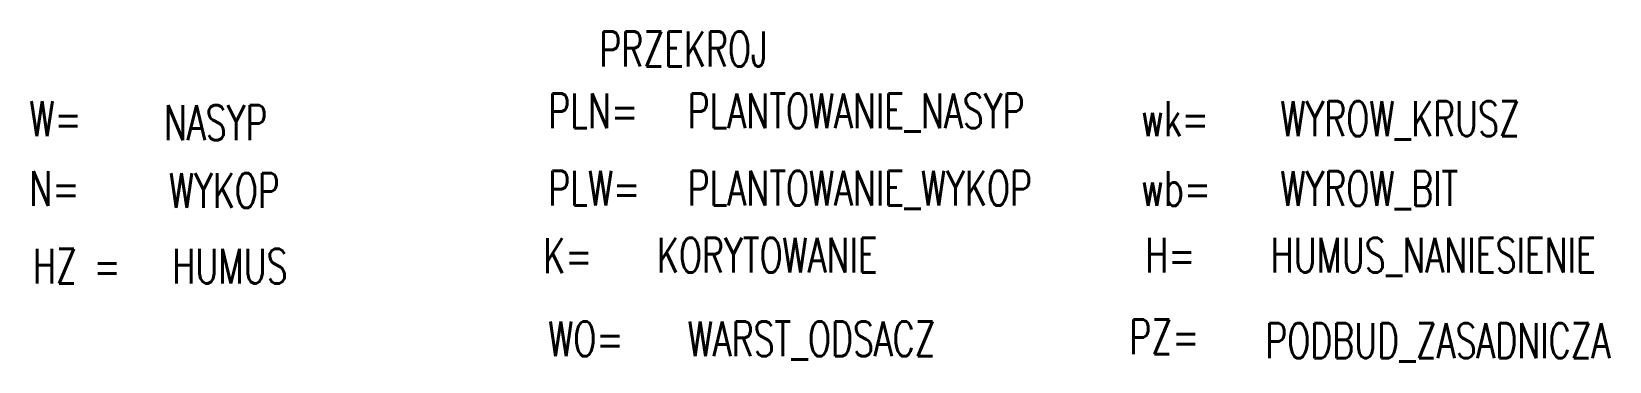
# Model space of a CAD drawing. Extents: x 0 to 113, y 0 to 23.
import ezdxf

# ---------------------------------------------------------------- set-up
doc = ezdxf.new("R2010")
doc.units = 0
doc.layers.add('OPISY', color=1, linetype='CONTINUOUS')
doc.layers.add('POBOCZA_I_HUMUS', color=31, linetype='CONTINUOUS')
doc.styles.add('S3', font='simplex.shx', dxfattribs={"width": 0.7, "height": 2.5})

msp = doc.modelspace()

# ---------------------------------------------------------------- texts
at = {"layer": 'OPISY', "style": 'S3', "width": 0.7}
for s, p in [('W=', (0, 15.78)), ('PLN=', (37.2, 16.35)), ('wk=', (79.7, 15.78)), ('N=', (0, 10.78)), ('PLW=', (37.2, 10.8)), ('wb=', (79.7, 10.78)), ('K=', (36.84, 5.96)), ('H=', (80, 6)), ('HZ =', (0.25, 5.21))]:
    msp.add_text(s, height=2.5, dxfattribs=at).set_placement(p)
for tag, p, s in [('PLANTOWANIE_NASYP', (47.2, 16.35), 'ppnn'), ('WYROW_KRUSZ', (89.7, 15.78), 'wyrkr'), ('NASYP', (9.64, 15.5), 'nnn'), ('WYKOP', (10, 10.63), 'www'), ('PLANTOWANIE_WYKOP', (47.2, 10.8), 'ppww'), ('WYROW_BIT', (89.7, 10.78), 'wyrbb'), ('KORYTOWANIE', (45, 6), 'kkrr'), ('HUMUS_NANIESIENIE', (89, 6), 'hhnn'), ('HUMUS', (10.25, 5.21), 'hhh')]:
    msp.add_attdef(tag, p, s, height=2.5, dxfattribs=at)
at = {"layer": 'POBOCZA_I_HUMUS', "style": 'S3', "width": 0.7}
for s, p in [('WO=', (37.2, 0)), ('PZ=', (78.87, 0.14))]:
    msp.add_text(s, height=2.5, dxfattribs=at).set_placement(p)
for tag, p, s in [('PRZEKROJ', (40.86, 20.78), 'ppp'), ('WARST_ODSACZ', (47.2, 0), 'wwoo'), ('PODBUD_ZASADNICZA', (88.61, -0.14), 'zuzzz')]:
    msp.add_attdef(tag, p, s, height=2.5, dxfattribs=at)

doc.saveas('drawing.dxf')
